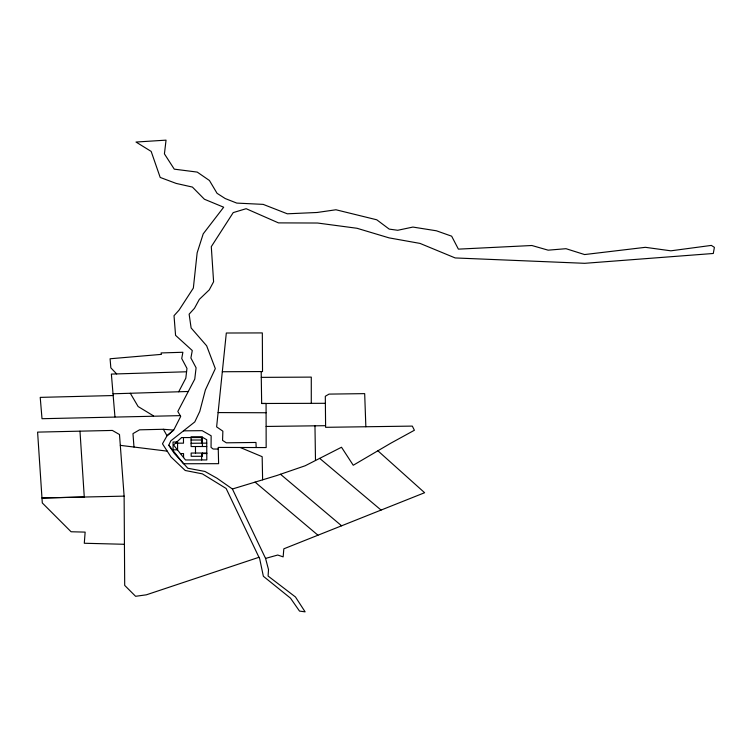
<?xml version="1.0" encoding="UTF-8"?>
<svg xmlns="http://www.w3.org/2000/svg" width="752" height="752" viewBox="0 0 752 752"><rect width="100%" height="100%" fill="white"/><g stroke="black" fill="none" stroke-linecap="round" stroke-linejoin="round"><path stroke-width="1.13" d="M311.281 403.345L311.281 377.109L261.273 377.363L261.207 371.554M116.645 373.913L110.845 367.86L110.083 358.77L161.473 354.361L161.078 352.942L182.877 352.265L181.73 358.516L186.966 368.395L185.819 378.181L178.703 391.783M168.796 445.24L170.789 440.869L194.787 421.928L199.797 411.372L205.381 389.959L215.307 368.612L206.65 345.798L191.111 327.947L189.128 314.176L194.486 308.282L199.327 299.381L209.263 289.868L213.596 281.765L211.293 246.665L233.223 212.6L246.139 208.699L278.466 222.883L317.56 223.024L356.993 228.27L389.075 237.876L420.03 243.413L455.186 257.945L584.718 263.313L713.291 253.48L714.4 247.352L711.345 245.406L670.878 250.82L645.376 247.323L584.595 254.561L566.002 248.696L548.152 250.172L531.88 245.509L458.391 249.138L451.651 236.184L436.433 230.798L412.895 227.066L397.723 230.281L389.198 229.106L376.771 219.791L335.956 209.77L317.053 212.487L287.32 213.803L263.162 204.375L236.777 203.096L225.224 198.547L217.065 193.32L209.441 180.508L197.231 172.095L174.267 169.153L164.425 153.878L166.042 140.145L136.009 142.043L151.171 151.415L160.195 177.434L176.175 183.422L192.399 187.069L204.403 199.233L223.682 207.223L203.209 233.853L197.146 252.832L193.349 288.082L179.042 310.125L174.022 315.699L175.573 335.354L192.277 350.535L190.895 358.008L196.084 367.794L194.759 379.121L177.82 411.476L180.715 416.382L173.787 429.956L167.029 435.775L162.479 443.802L170.92 456.887L185.227 470.489L202.363 473.854L226.126 488.471L259.694 558.811L263.36 576.267L290.507 598.169L299.503 611.085L305.124 611.855L295.461 596.975L268.088 576.051L268.511 569.574L265.559 558.407L232.406 488.997L216.896 478.159L204.929 471.448L187.812 468.242L174.37 453.465L168.796 445.24L183.544 463.749L218.616 463.683L218.212 447.421L266.161 447.562L266.076 403.467L261.658 403.486L261.273 377.363M258.97 557.288L146.339 594.823L135.595 596.298L124.7 585.404L124.118 496.132L119.493 434.534L112.358 430.435L37.6 432.118L42.3 502.956L71.083 531.758L85.145 532.115L84.29 543.254L124.437 544.288M232.406 488.997L276.83 475.518L305.162 465.77L341.511 447.243L353.243 465.253L390.767 443.219L414.39 430.257L412.322 426.102L325.616 427.315L325.306 396.276L329.028 394.104L364.682 393.634L365.848 426.751M265.559 558.407L277.714 555.032L283.156 556.875L283.824 548.819L424.617 492.72L377.908 450.815M186.571 371.77L111.371 374.082L114.953 416.881M113.016 393.794L188.291 391.482M113.167 395.543L40.223 397.376L42.009 418.714L180.273 415.63M163.372 429.279L167.029 435.775L173.637 430.088L163.372 429.279L139.524 429.824L132.972 433.622L133.978 447.045M124.118 496.132L41.952 497.984L84.271 497.034L79.985 431.169M266.123 426.45L325.531 425.688M183.479 430.849L202.175 430.661L211.152 435.784L211.049 447.393L213.173 449.029L218.249 449.047M222.319 371.742L262.523 371.554L262.326 332.92L226.314 333.014L216.623 426.882L222.865 431.169L222.564 440.39L226.305 442.815L255.971 442.458L256.178 447.534M261.658 403.486L325.353 403.307M191.083 440.023L202.363 440.005M175.536 443.182L183.497 443.163L183.46 437.57M191.102 443.285L206.734 443.116M206.753 446.509L191.121 446.538L191.064 436.771L202.344 436.752L202.401 446.519M206.781 453.024L191.158 453.052L191.177 456.314L202.457 456.295L202.438 453.033M180.414 453.588L183.554 453.588L183.573 457.554M206.791 453.541L201.602 453.55L201.639 459.942M218.099 412.575L266.095 412.754M120.301 445.363L167.217 451.144M240.217 447.487L262.166 456.68L262.617 479.832M153.558 415.903L138.114 406.531L130.312 393.268M319.685 458.372L381.067 510.072M280.496 474.258L341.587 525.798M255.088 482.117L317.964 535.217M314.966 425.829L315.492 460.506M201.517 437.532L201.545 443.125M195.464 446.538L195.501 453.042M181.58 437.57L173.571 445.005L185.5 459.97L206.819 459.933L206.715 439.713L202.89 437.532L181.58 437.57M177.557 442.007L173.045 442.016L173.092 449.828L177.604 449.818L177.557 442.007"/></g></svg>
